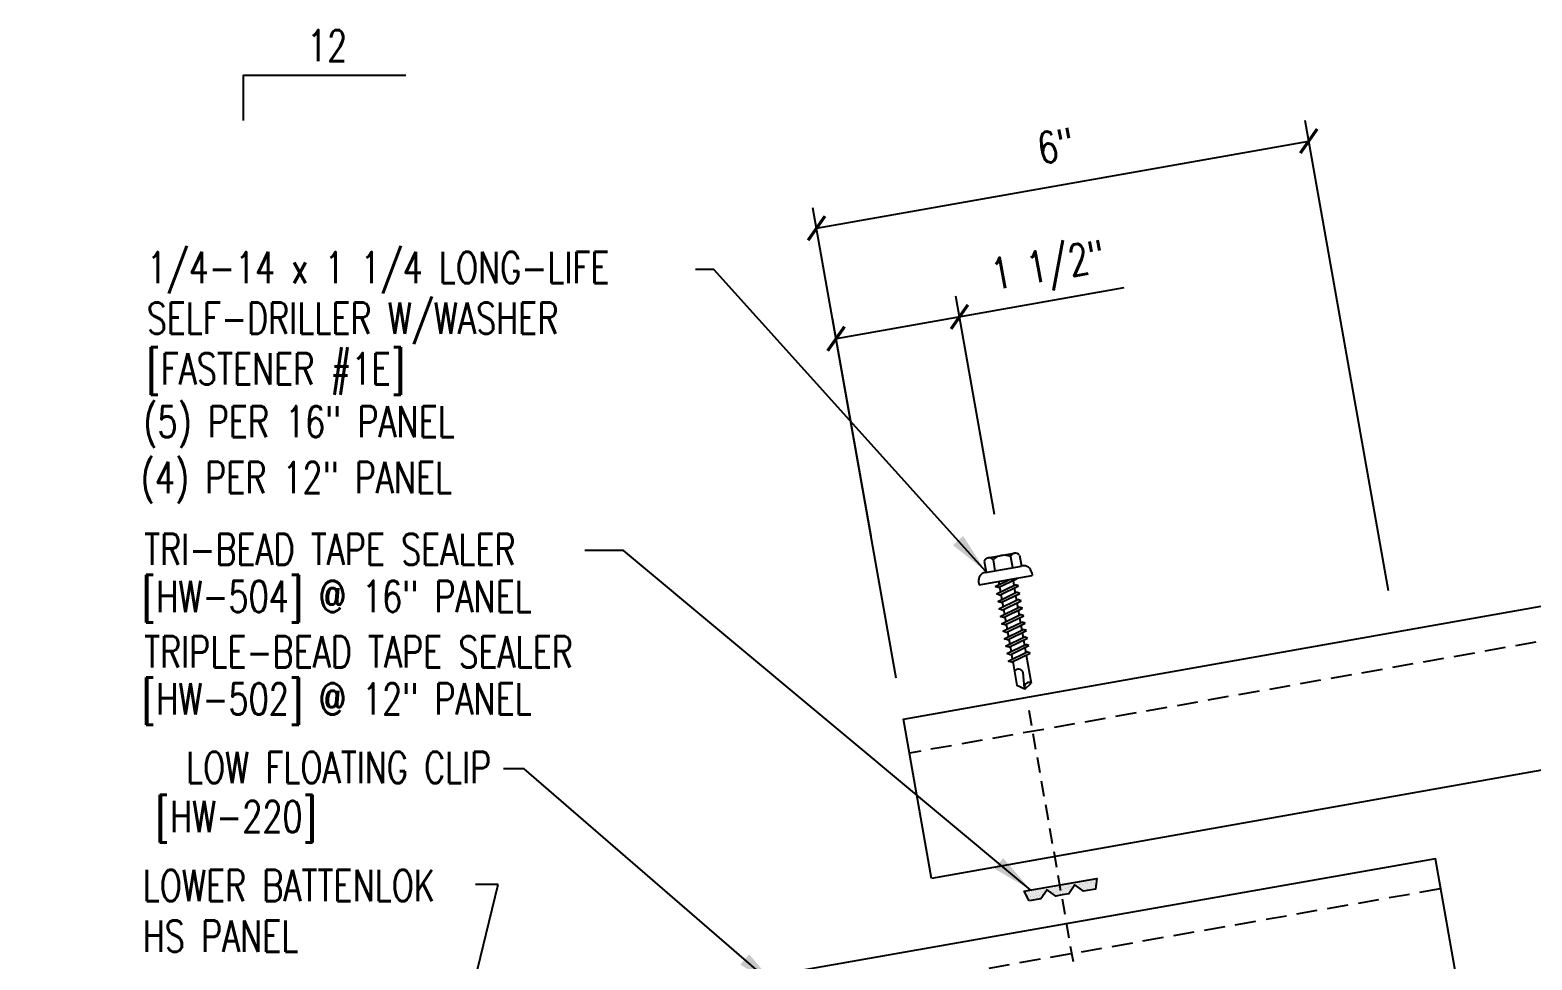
# Model space of a CAD drawing. Header units: inches. Extents: x -1 to 190, y 4 to 107.
# Drawn here: x 4.87 to 22.9, y 15.9 to 27.06 of the extents above; entities that cross this region are included whole.
import ezdxf
from ezdxf.enums import TextEntityAlignment as Align

# ---------------------------------------------------------------- set-up
doc = ezdxf.new("R2010")
doc.units = ezdxf.units.IN
doc.header["$MEASUREMENT"] = 0
doc.linetypes.add('HIDDEN', pattern=[0.375, 0.25, -0.125])
doc.linetypes.add('HIDDEN2', pattern=[0.1875, 0.125, -0.0625])
for name, color, linetype in [('FASTENER', 9, 'Continuous'), ('MARK', 1, 'Continuous'), ('PANEL', 11, 'Continuous'), ('TAPE', 8, 'Continuous'), ('TEXT', 2, 'Continuous')]:
    doc.layers.add(name, color=color, linetype=linetype)
doc.styles.add('TEXT', font='SIMPLEX', dxfattribs={"width": 0.75, "height": 6})
doc.styles.add('TEXT1', font='ROMANS.shx', dxfattribs={"width": 0.75, "height": 0.375})
doc.dimstyles.new('DETAIL', dxfattribs={"dimscale": 4, "dimtxt": 0.375, "dimasz": 0.0625, "dimexe": 0.0625, "dimexo": 0.125, "dimgap": 0.0625, "dimtad": 1, "dimdec": 4, "dimzin": 3, "dimdsep": 46, "dimlunit": 4, "dimtxsty": 'TEXT1', "dimblk": 'ARCHTICK', "dimcen": 0.0625, "dimclrd": 7, "dimclre": 7, "dimclrt": 2, "dimadec": 0, "dimazin": 0, "dimtfac": 0.59375, "dimtdec": 4, "dimtmove": 0, "dimatfit": 3, "dimfxl": 0, "dimfrac": 2, "dimtolj": 1, "dimtzin": 3, "dimarcsym": 0})
doc.dimstyles.new('DETAIL$7', dxfattribs={"dimscale": 4, "dimtxt": 6, "dimasz": 0.125, "dimexe": 0.0625, "dimexo": 0.125, "dimgap": 0.0625, "dimtad": 1, "dimdec": 5, "dimzin": 3, "dimdsep": 46, "dimlunit": 4, "dimtxsty": 'TEXT', "dimblk": 'ARCHTICK', "dimcen": 0.0625, "dimclrd": 7, "dimclre": 7, "dimclrt": 2, "dimadec": 0, "dimazin": 0, "dimtfac": 0.666667, "dimtdec": 5, "dimtmove": 0, "dimatfit": 3, "dimfxl": 0, "dimfrac": 2, "dimtolj": 1, "dimtzin": 3, "dimarcsym": 0})

# ---------------------------------------------------------------- blocks, each defined once
blk = doc.blocks.new('*X4')
at = {"color": 0}
for p, q in [((-0.434, 0.135), (-0.434, 0.135)), ((-0.434, 0.123), (-0.434, 0.123)), ((-0.422, 0.141), (-0.422, 0.141)), ((-0.422, 0.129), (-0.422, 0.129)), ((-0.422, 0.117), (-0.422, 0.117)), ((-0.422, 0.105), (-0.422, 0.105)), ((-0.422, 0.094), (-0.422, 0.094)), ((-0.422, 0.082), (-0.422, 0.082)), ((-0.41, 0.135), (-0.41, 0.135)), ((-0.41, 0.123), (-0.41, 0.123)), ((-0.41, 0.111), (-0.41, 0.111)), ((-0.41, 0.1), (-0.41, 0.1)), ((-0.41, 0.088), (-0.41, 0.088)), ((-0.41, 0.076), (-0.41, 0.076)), ((-0.41, 0.064), (-0.41, 0.064)), ((-0.41, 0.053), (-0.41, 0.053)), ((-0.41, 0.041), (-0.41, 0.041)), ((-0.398, 0.141), (-0.398, 0.141)), ((-0.398, 0.129), (-0.398, 0.129)), ((-0.398, 0.117), (-0.398, 0.117)), ((-0.398, 0.105), (-0.398, 0.105)), ((-0.398, 0.094), (-0.398, 0.094)), ((-0.398, 0.082), (-0.398, 0.082)), ((-0.398, 0.07), (-0.398, 0.07)), ((-0.398, 0.059), (-0.398, 0.059)), ((-0.398, 0.047), (-0.398, 0.047)), ((-0.398, 0.035), (-0.398, 0.035)), ((-0.398, 0.023), (-0.398, 0.023)), ((-0.387, 0.135), (-0.387, 0.135)), ((-0.387, 0.123), (-0.387, 0.123)), ((-0.387, 0.111), (-0.387, 0.111)), ((-0.387, 0.1), (-0.387, 0.1)), ((-0.387, 0.088), (-0.387, 0.088)), ((-0.387, 0.076), (-0.387, 0.076)), ((-0.387, 0.064), (-0.387, 0.064)), ((-0.387, 0.053), (-0.387, 0.053)), ((-0.387, 0.041), (-0.387, 0.041)), ((-0.387, 0.029), (-0.387, 0.029)), ((-0.375, 0.141), (-0.375, 0.141)), ((-0.375, 0.129), (-0.375, 0.129)), ((-0.375, 0.117), (-0.375, 0.117)), ((-0.375, 0.105), (-0.375, 0.105)), ((-0.375, 0.094), (-0.375, 0.094)), ((-0.375, 0.082), (-0.375, 0.082)), ((-0.375, 0.07), (-0.375, 0.07)), ((-0.375, 0.059), (-0.375, 0.059)), ((-0.375, 0.047), (-0.375, 0.047)), ((-0.375, 0.035), (-0.375, 0.035)), ((-0.375, 0.023), (-0.375, 0.023)), ((-0.363, 0.135), (-0.363, 0.135)), ((-0.363, 0.123), (-0.363, 0.123)), ((-0.363, 0.111), (-0.363, 0.111)), ((-0.363, 0.1), (-0.363, 0.1)), ((-0.363, 0.088), (-0.363, 0.088)), ((-0.363, 0.076), (-0.363, 0.076)), ((-0.363, 0.064), (-0.363, 0.064)), ((-0.363, 0.053), (-0.363, 0.053)), ((-0.363, 0.041), (-0.363, 0.041)), ((-0.363, 0.029), (-0.363, 0.029)), ((-0.352, 0.141), (-0.352, 0.141)), ((-0.352, 0.129), (-0.352, 0.129)), ((-0.352, 0.117), (-0.352, 0.117)), ((-0.352, 0.105), (-0.352, 0.105)), ((-0.352, 0.094), (-0.352, 0.094)), ((-0.352, 0.082), (-0.352, 0.082)), ((-0.352, 0.07), (-0.352, 0.07)), ((-0.352, 0.059), (-0.352, 0.059)), ((-0.352, 0.047), (-0.352, 0.047)), ((-0.352, 0.035), (-0.352, 0.035)), ((-0.352, 0.023), (-0.352, 0.023)), ((-0.34, 0.135), (-0.34, 0.135)), ((-0.34, 0.123), (-0.34, 0.123)), ((-0.34, 0.111), (-0.34, 0.111)), ((-0.34, 0.1), (-0.34, 0.1)), ((-0.34, 0.088), (-0.34, 0.088)), ((-0.34, 0.076), (-0.34, 0.076)), ((-0.34, 0.064), (-0.34, 0.064)), ((-0.34, 0.053), (-0.34, 0.053)), ((-0.34, 0.041), (-0.34, 0.041)), ((-0.34, 0.029), (-0.34, 0.029)), ((-0.328, 0.141), (-0.328, 0.141)), ((-0.328, 0.129), (-0.328, 0.129)), ((-0.328, 0.117), (-0.328, 0.117)), ((-0.328, 0.105), (-0.328, 0.105)), ((-0.328, 0.094), (-0.328, 0.094)), ((-0.328, 0.082), (-0.328, 0.082)), ((-0.328, 0.07), (-0.328, 0.07)), ((-0.328, 0.059), (-0.328, 0.059)), ((-0.328, 0.047), (-0.328, 0.047)), ((-0.328, 0.035), (-0.328, 0.035)), ((-0.328, 0.023), (-0.328, 0.023)), ((-0.316, 0.135), (-0.316, 0.135)), ((-0.316, 0.123), (-0.316, 0.123)), ((-0.316, 0.111), (-0.316, 0.111)), ((-0.316, 0.1), (-0.316, 0.1)), ((-0.316, 0.088), (-0.316, 0.088)), ((-0.316, 0.076), (-0.316, 0.076)), ((-0.316, 0.064), (-0.316, 0.064)), ((-0.316, 0.053), (-0.316, 0.053)), ((-0.316, 0.041), (-0.316, 0.041)), ((-0.316, 0.029), (-0.316, 0.029)), ((-0.305, 0.141), (-0.305, 0.141)), ((-0.305, 0.129), (-0.305, 0.129)), ((-0.305, 0.117), (-0.305, 0.117)), ((-0.305, 0.105), (-0.305, 0.105)), ((-0.305, 0.094), (-0.305, 0.094)), ((-0.305, 0.082), (-0.305, 0.082)), ((-0.305, 0.07), (-0.305, 0.07)), ((-0.305, 0.059), (-0.305, 0.059)), ((-0.305, 0.047), (-0.305, 0.047)), ((-0.305, 0.035), (-0.305, 0.035)), ((-0.305, 0.023), (-0.305, 0.023)), ((-0.293, 0.135), (-0.293, 0.135)), ((-0.293, 0.123), (-0.293, 0.123)), ((-0.293, 0.111), (-0.293, 0.111)), ((-0.293, 0.1), (-0.293, 0.1)), ((-0.293, 0.088), (-0.293, 0.088)), ((-0.293, 0.076), (-0.293, 0.076)), ((-0.293, 0.064), (-0.293, 0.064)), ((-0.293, 0.053), (-0.293, 0.053)), ((-0.293, 0.041), (-0.293, 0.041)), ((-0.293, 0.029), (-0.293, 0.029)), ((-0.281, 0.141), (-0.281, 0.141)), ((-0.281, 0.129), (-0.281, 0.129)), ((-0.281, 0.117), (-0.281, 0.117)), ((-0.281, 0.105), (-0.281, 0.105)), ((-0.281, 0.094), (-0.281, 0.094)), ((-0.281, 0.082), (-0.281, 0.082)), ((-0.281, 0.07), (-0.281, 0.07)), ((-0.281, 0.059), (-0.281, 0.059)), ((-0.281, 0.047), (-0.281, 0.047)), ((-0.281, 0.035), (-0.281, 0.035)), ((-0.281, 0.023), (-0.281, 0.023)), ((-0.27, 0.135), (-0.27, 0.135)), ((-0.27, 0.123), (-0.27, 0.123)), ((-0.27, 0.111), (-0.27, 0.111)), ((-0.27, 0.1), (-0.27, 0.1)), ((-0.27, 0.088), (-0.27, 0.088)), ((-0.27, 0.076), (-0.27, 0.076)), ((-0.27, 0.064), (-0.27, 0.064)), ((-0.27, 0.053), (-0.27, 0.053)), ((-0.27, 0.041), (-0.27, 0.041)), ((-0.27, 0.029), (-0.27, 0.029)), ((-0.258, 0.141), (-0.258, 0.141)), ((-0.258, 0.129), (-0.258, 0.129)), ((-0.258, 0.117), (-0.258, 0.117)), ((-0.258, 0.105), (-0.258, 0.105)), ((-0.258, 0.094), (-0.258, 0.094)), ((-0.258, 0.082), (-0.258, 0.082)), ((-0.258, 0.07), (-0.258, 0.07)), ((-0.258, 0.059), (-0.258, 0.059)), ((-0.258, 0.047), (-0.258, 0.047)), ((-0.258, 0.035), (-0.258, 0.035)), ((-0.258, 0.023), (-0.258, 0.023)), ((-0.246, 0.135), (-0.246, 0.135)), ((-0.246, 0.123), (-0.246, 0.123)), ((-0.246, 0.111), (-0.246, 0.111)), ((-0.246, 0.1), (-0.246, 0.1)), ((-0.246, 0.088), (-0.246, 0.088)), ((-0.246, 0.076), (-0.246, 0.076)), ((-0.246, 0.064), (-0.246, 0.064)), ((-0.246, 0.053), (-0.246, 0.053)), ((-0.246, 0.041), (-0.246, 0.041)), ((-0.234, 0.141), (-0.234, 0.141)), ((-0.234, 0.129), (-0.234, 0.129)), ((-0.234, 0.117), (-0.234, 0.117)), ((-0.234, 0.105), (-0.234, 0.105)), ((-0.234, 0.094), (-0.234, 0.094)), ((-0.234, 0.082), (-0.234, 0.082)), ((-0.234, 0.07), (-0.234, 0.07)), ((-0.234, 0.059), (-0.234, 0.059)), ((-0.234, 0.047), (-0.234, 0.047)), ((-0.223, 0.135), (-0.223, 0.135)), ((-0.223, 0.123), (-0.223, 0.123)), ((-0.223, 0.111), (-0.223, 0.111)), ((-0.223, 0.1), (-0.223, 0.1)), ((-0.223, 0.088), (-0.223, 0.088)), ((-0.223, 0.076), (-0.223, 0.076)), ((-0.223, 0.064), (-0.223, 0.064)), ((-0.211, 0.141), (-0.211, 0.141)), ((-0.211, 0.129), (-0.211, 0.129)), ((-0.211, 0.117), (-0.211, 0.117)), ((-0.211, 0.105), (-0.211, 0.105)), ((-0.211, 0.094), (-0.211, 0.094)), ((-0.211, 0.082), (-0.211, 0.082)), ((-0.211, 0.07), (-0.211, 0.07)), ((-0.199, 0.135), (-0.199, 0.135)), ((-0.199, 0.123), (-0.199, 0.123)), ((-0.199, 0.111), (-0.199, 0.111)), ((-0.199, 0.1), (-0.199, 0.1)), ((-0.199, 0.088), (-0.199, 0.088)), ((-0.188, 0.141), (-0.188, 0.141)), ((-0.188, 0.129), (-0.188, 0.129)), ((-0.188, 0.117), (-0.188, 0.117)), ((-0.188, 0.105), (-0.188, 0.105)), ((-0.188, 0.094), (-0.188, 0.094)), ((-0.176, 0.135), (-0.176, 0.135)), ((-0.176, 0.123), (-0.176, 0.123)), ((-0.176, 0.111), (-0.176, 0.111)), ((-0.164, 0.141), (-0.164, 0.141)), ((-0.164, 0.129), (-0.164, 0.129)), ((-0.164, 0.117), (-0.164, 0.117)), ((-0.164, 0.105), (-0.164, 0.105)), ((-0.152, 0.135), (-0.152, 0.135)), ((-0.152, 0.123), (-0.152, 0.123)), ((-0.152, 0.111), (-0.152, 0.111)), ((-0.152, 0.1), (-0.152, 0.1)), ((-0.141, 0.141), (-0.141, 0.141)), ((-0.141, 0.129), (-0.141, 0.129)), ((-0.141, 0.117), (-0.141, 0.117)), ((-0.141, 0.105), (-0.141, 0.105)), ((-0.141, 0.094), (-0.141, 0.094)), ((-0.141, 0.082), (-0.141, 0.082)), ((-0.129, 0.135), (-0.129, 0.135)), ((-0.129, 0.123), (-0.129, 0.123)), ((-0.129, 0.111), (-0.129, 0.111)), ((-0.129, 0.1), (-0.129, 0.1)), ((-0.129, 0.088), (-0.129, 0.088)), ((-0.129, 0.076), (-0.129, 0.076)), ((-0.117, 0.141), (-0.117, 0.141)), ((-0.117, 0.129), (-0.117, 0.129)), ((-0.117, 0.117), (-0.117, 0.117)), ((-0.117, 0.105), (-0.117, 0.105)), ((-0.117, 0.094), (-0.117, 0.094)), ((-0.117, 0.082), (-0.117, 0.082)), ((-0.117, 0.07), (-0.117, 0.07)), ((-0.117, 0.059), (-0.117, 0.059)), ((-0.105, 0.135), (-0.105, 0.135)), ((-0.105, 0.123), (-0.105, 0.123)), ((-0.105, 0.111), (-0.105, 0.111)), ((-0.105, 0.1), (-0.105, 0.1)), ((-0.105, 0.088), (-0.105, 0.088)), ((-0.105, 0.076), (-0.105, 0.076)), ((-0.105, 0.064), (-0.105, 0.064)), ((-0.105, 0.053), (-0.105, 0.053)), ((-0.094, 0.141), (-0.094, 0.141)), ((-0.094, 0.129), (-0.094, 0.129)), ((-0.094, 0.117), (-0.094, 0.117)), ((-0.094, 0.105), (-0.094, 0.105)), ((-0.094, 0.094), (-0.094, 0.094)), ((-0.094, 0.082), (-0.094, 0.082)), ((-0.094, 0.07), (-0.094, 0.07)), ((-0.094, 0.059), (-0.094, 0.059)), ((-0.094, 0.047), (-0.094, 0.047)), ((-0.094, 0.035), (-0.094, 0.035)), ((-0.082, 0.135), (-0.082, 0.135)), ((-0.082, 0.123), (-0.082, 0.123)), ((-0.082, 0.111), (-0.082, 0.111)), ((-0.082, 0.1), (-0.082, 0.1)), ((-0.082, 0.088), (-0.082, 0.088)), ((-0.082, 0.076), (-0.082, 0.076)), ((-0.082, 0.064), (-0.082, 0.064)), ((-0.082, 0.053), (-0.082, 0.053)), ((-0.082, 0.041), (-0.082, 0.041)), ((-0.082, 0.029), (-0.082, 0.029)), ((-0.07, 0.141), (-0.07, 0.141)), ((-0.07, 0.129), (-0.07, 0.129)), ((-0.07, 0.117), (-0.07, 0.117)), ((-0.07, 0.105), (-0.07, 0.105)), ((-0.07, 0.094), (-0.07, 0.094)), ((-0.07, 0.082), (-0.07, 0.082)), ((-0.07, 0.07), (-0.07, 0.07)), ((-0.07, 0.059), (-0.07, 0.059)), ((-0.07, 0.047), (-0.07, 0.047)), ((-0.07, 0.035), (-0.07, 0.035)), ((-0.07, 0.023), (-0.07, 0.023)), ((-0.059, 0.135), (-0.059, 0.135)), ((-0.059, 0.123), (-0.059, 0.123)), ((-0.059, 0.111), (-0.059, 0.111)), ((-0.059, 0.1), (-0.059, 0.1)), ((-0.059, 0.088), (-0.059, 0.088)), ((-0.059, 0.076), (-0.059, 0.076)), ((-0.059, 0.064), (-0.059, 0.064)), ((-0.059, 0.053), (-0.059, 0.053)), ((-0.059, 0.041), (-0.059, 0.041)), ((-0.059, 0.029), (-0.059, 0.029)), ((-0.047, 0.141), (-0.047, 0.141)), ((-0.047, 0.129), (-0.047, 0.129)), ((-0.047, 0.117), (-0.047, 0.117)), ((-0.047, 0.105), (-0.047, 0.105)), ((-0.047, 0.094), (-0.047, 0.094)), ((-0.047, 0.082), (-0.047, 0.082)), ((-0.047, 0.07), (-0.047, 0.07)), ((-0.047, 0.059), (-0.047, 0.059)), ((-0.047, 0.047), (-0.047, 0.047)), ((-0.047, 0.035), (-0.047, 0.035)), ((-0.047, 0.023), (-0.047, 0.023)), ((-0.035, 0.135), (-0.035, 0.135)), ((-0.035, 0.123), (-0.035, 0.123)), ((-0.035, 0.111), (-0.035, 0.111)), ((-0.035, 0.1), (-0.035, 0.1)), ((-0.035, 0.088), (-0.035, 0.088)), ((-0.035, 0.076), (-0.035, 0.076)), ((-0.035, 0.064), (-0.035, 0.064)), ((-0.035, 0.053), (-0.035, 0.053)), ((-0.035, 0.041), (-0.035, 0.041)), ((-0.035, 0.029), (-0.035, 0.029)), ((-0.023, 0.141), (-0.023, 0.141)), ((-0.023, 0.129), (-0.023, 0.129)), ((-0.023, 0.117), (-0.023, 0.117)), ((-0.023, 0.105), (-0.023, 0.105)), ((-0.023, 0.094), (-0.023, 0.094)), ((-0.023, 0.082), (-0.023, 0.082)), ((-0.023, 0.07), (-0.023, 0.07)), ((-0.023, 0.059), (-0.023, 0.059)), ((-0.023, 0.047), (-0.023, 0.047)), ((-0.023, 0.035), (-0.023, 0.035)), ((-0.023, 0.023), (-0.023, 0.023)), ((-0.012, 0.135), (-0.012, 0.135)), ((-0.012, 0.123), (-0.012, 0.123)), ((-0.012, 0.111), (-0.012, 0.111)), ((-0.012, 0.1), (-0.012, 0.1)), ((-0.012, 0.088), (-0.012, 0.088)), ((-0.012, 0.076), (-0.012, 0.076)), ((-0.012, 0.064), (-0.012, 0.064)), ((-0.012, 0.053), (-0.012, 0.053)), ((-0.012, 0.041), (-0.012, 0.041)), ((-0.012, 0.029), (-0.012, 0.029)), ((0, 0.141), (0, 0.141)), ((0, 0.129), (0, 0.129)), ((0, 0.117), (0, 0.117)), ((0, 0.105), (0, 0.105)), ((0, 0.094), (0, 0.094)), ((0, 0.082), (0, 0.082)), ((0, 0.07), (0, 0.07)), ((0, 0.059), (0, 0.059)), ((0, 0.047), (0, 0.047)), ((0, 0.035), (0, 0.035)), ((0, 0.023), (0, 0.023)), ((0.012, 0.135), (0.012, 0.135)), ((0.012, 0.123), (0.012, 0.123)), ((0.012, 0.111), (0.012, 0.111)), ((0.012, 0.1), (0.012, 0.1)), ((0.012, 0.088), (0.012, 0.088)), ((0.012, 0.076), (0.012, 0.076)), ((0.012, 0.064), (0.012, 0.064)), ((0.012, 0.053), (0.012, 0.053)), ((0.012, 0.041), (0.012, 0.041)), ((0.012, 0.029), (0.012, 0.029)), ((0.023, 0.141), (0.023, 0.141)), ((0.023, 0.129), (0.023, 0.129)), ((0.023, 0.117), (0.023, 0.117)), ((0.023, 0.105), (0.023, 0.105)), ((0.023, 0.094), (0.023, 0.094)), ((0.023, 0.082), (0.023, 0.082)), ((0.023, 0.07), (0.023, 0.07)), ((0.023, 0.059), (0.023, 0.059)), ((0.023, 0.047), (0.023, 0.047)), ((0.023, 0.035), (0.023, 0.035)), ((0.023, 0.023), (0.023, 0.023)), ((0.035, 0.135), (0.035, 0.135)), ((0.035, 0.123), (0.035, 0.123)), ((0.035, 0.111), (0.035, 0.111)), ((0.035, 0.1), (0.035, 0.1)), ((0.035, 0.088), (0.035, 0.088)), ((0.035, 0.076), (0.035, 0.076)), ((0.035, 0.064), (0.035, 0.064)), ((0.035, 0.053), (0.035, 0.053)), ((0.035, 0.041), (0.035, 0.041)), ((0.035, 0.029), (0.035, 0.029)), ((0.047, 0.141), (0.047, 0.141)), ((0.047, 0.129), (0.047, 0.129)), ((0.047, 0.117), (0.047, 0.117)), ((0.047, 0.105), (0.047, 0.105)), ((0.047, 0.094), (0.047, 0.094)), ((0.047, 0.082), (0.047, 0.082)), ((0.047, 0.07), (0.047, 0.07)), ((0.047, 0.059), (0.047, 0.059)), ((0.047, 0.047), (0.047, 0.047)), ((0.047, 0.035), (0.047, 0.035)), ((0.047, 0.023), (0.047, 0.023)), ((0.059, 0.135), (0.059, 0.135)), ((0.059, 0.123), (0.059, 0.123)), ((0.059, 0.111), (0.059, 0.111)), ((0.059, 0.1), (0.059, 0.1)), ((0.059, 0.088), (0.059, 0.088)), ((0.059, 0.076), (0.059, 0.076)), ((0.059, 0.064), (0.059, 0.064)), ((0.059, 0.053), (0.059, 0.053)), ((0.059, 0.041), (0.059, 0.041)), ((0.059, 0.029), (0.059, 0.029)), ((0.07, 0.141), (0.07, 0.141)), ((0.07, 0.129), (0.07, 0.129)), ((0.07, 0.117), (0.07, 0.117)), ((0.07, 0.105), (0.07, 0.105)), ((0.07, 0.094), (0.07, 0.094)), ((0.07, 0.082), (0.07, 0.082)), ((0.07, 0.07), (0.07, 0.07)), ((0.07, 0.059), (0.07, 0.059)), ((0.07, 0.047), (0.07, 0.047)), ((0.07, 0.035), (0.07, 0.035)), ((0.07, 0.023), (0.07, 0.023)), ((0.082, 0.135), (0.082, 0.135)), ((0.082, 0.123), (0.082, 0.123)), ((0.082, 0.111), (0.082, 0.111)), ((0.082, 0.1), (0.082, 0.1)), ((0.082, 0.088), (0.082, 0.088)), ((0.082, 0.076), (0.082, 0.076)), ((0.082, 0.064), (0.082, 0.064)), ((0.082, 0.053), (0.082, 0.053)), ((0.082, 0.041), (0.082, 0.041)), ((0.082, 0.029), (0.082, 0.029)), ((0.094, 0.141), (0.094, 0.141)), ((0.094, 0.129), (0.094, 0.129)), ((0.094, 0.117), (0.094, 0.117)), ((0.094, 0.105), (0.094, 0.105)), ((0.094, 0.094), (0.094, 0.094)), ((0.094, 0.082), (0.094, 0.082)), ((0.094, 0.07), (0.094, 0.07)), ((0.094, 0.059), (0.094, 0.059)), ((0.094, 0.047), (0.094, 0.047)), ((0.094, 0.035), (0.094, 0.035)), ((0.105, 0.135), (0.105, 0.135)), ((0.105, 0.123), (0.105, 0.123)), ((0.105, 0.111), (0.105, 0.111)), ((0.105, 0.1), (0.105, 0.1)), ((0.105, 0.088), (0.105, 0.088)), ((0.105, 0.076), (0.105, 0.076)), ((0.105, 0.064), (0.105, 0.064)), ((0.105, 0.053), (0.105, 0.053)), ((0.117, 0.141), (0.117, 0.141)), ((0.117, 0.129), (0.117, 0.129)), ((0.117, 0.117), (0.117, 0.117)), ((0.117, 0.105), (0.117, 0.105)), ((0.117, 0.094), (0.117, 0.094)), ((0.117, 0.082), (0.117, 0.082)), ((0.117, 0.07), (0.117, 0.07)), ((0.117, 0.059), (0.117, 0.059)), ((0.129, 0.135), (0.129, 0.135)), ((0.129, 0.123), (0.129, 0.123)), ((0.129, 0.111), (0.129, 0.111)), ((0.129, 0.1), (0.129, 0.1)), ((0.129, 0.088), (0.129, 0.088)), ((0.129, 0.076), (0.129, 0.076)), ((0.141, 0.141), (0.141, 0.141)), ((0.141, 0.129), (0.141, 0.129)), ((0.141, 0.117), (0.141, 0.117)), ((0.141, 0.105), (0.141, 0.105)), ((0.141, 0.094), (0.141, 0.094)), ((0.141, 0.082), (0.141, 0.082)), ((0.152, 0.135), (0.152, 0.135)), ((0.152, 0.123), (0.152, 0.123)), ((0.152, 0.111), (0.152, 0.111)), ((0.152, 0.1), (0.152, 0.1)), ((0.164, 0.141), (0.164, 0.141)), ((0.164, 0.129), (0.164, 0.129)), ((0.164, 0.117), (0.164, 0.117)), ((0.164, 0.105), (0.164, 0.105)), ((0.176, 0.135), (0.176, 0.135)), ((0.176, 0.123), (0.176, 0.123)), ((0.176, 0.111), (0.176, 0.111)), ((0.188, 0.141), (0.188, 0.141)), ((0.188, 0.129), (0.188, 0.129)), ((0.188, 0.117), (0.188, 0.117)), ((0.188, 0.105), (0.188, 0.105)), ((0.188, 0.094), (0.188, 0.094)), ((0.199, 0.135), (0.199, 0.135)), ((0.199, 0.123), (0.199, 0.123)), ((0.199, 0.111), (0.199, 0.111)), ((0.199, 0.1), (0.199, 0.1)), ((0.199, 0.088), (0.199, 0.088)), ((0.211, 0.141), (0.211, 0.141)), ((0.211, 0.129), (0.211, 0.129)), ((0.211, 0.117), (0.211, 0.117)), ((0.211, 0.105), (0.211, 0.105)), ((0.211, 0.094), (0.211, 0.094)), ((0.211, 0.082), (0.211, 0.082)), ((0.211, 0.07), (0.211, 0.07)), ((0.223, 0.135), (0.223, 0.135)), ((0.223, 0.123), (0.223, 0.123)), ((0.223, 0.111), (0.223, 0.111)), ((0.223, 0.1), (0.223, 0.1)), ((0.223, 0.088), (0.223, 0.088)), ((0.223, 0.076), (0.223, 0.076)), ((0.223, 0.064), (0.223, 0.064)), ((0.234, 0.141), (0.234, 0.141)), ((0.234, 0.129), (0.234, 0.129)), ((0.234, 0.117), (0.234, 0.117)), ((0.234, 0.105), (0.234, 0.105)), ((0.234, 0.094), (0.234, 0.094)), ((0.234, 0.082), (0.234, 0.082)), ((0.234, 0.07), (0.234, 0.07)), ((0.234, 0.059), (0.234, 0.059)), ((0.234, 0.047), (0.234, 0.047)), ((0.246, 0.135), (0.246, 0.135)), ((0.246, 0.123), (0.246, 0.123)), ((0.246, 0.111), (0.246, 0.111)), ((0.246, 0.1), (0.246, 0.1)), ((0.246, 0.088), (0.246, 0.088)), ((0.246, 0.076), (0.246, 0.076)), ((0.246, 0.064), (0.246, 0.064)), ((0.246, 0.053), (0.246, 0.053)), ((0.246, 0.041), (0.246, 0.041)), ((0.258, 0.141), (0.258, 0.141)), ((0.258, 0.129), (0.258, 0.129)), ((0.258, 0.117), (0.258, 0.117)), ((0.258, 0.105), (0.258, 0.105)), ((0.258, 0.094), (0.258, 0.094)), ((0.258, 0.082), (0.258, 0.082)), ((0.258, 0.07), (0.258, 0.07)), ((0.258, 0.059), (0.258, 0.059)), ((0.258, 0.047), (0.258, 0.047)), ((0.258, 0.035), (0.258, 0.035)), ((0.258, 0.023), (0.258, 0.023)), ((0.27, 0.135), (0.27, 0.135)), ((0.27, 0.123), (0.27, 0.123)), ((0.27, 0.111), (0.27, 0.111)), ((0.27, 0.1), (0.27, 0.1)), ((0.27, 0.088), (0.27, 0.088)), ((0.27, 0.076), (0.27, 0.076)), ((0.27, 0.064), (0.27, 0.064)), ((0.27, 0.053), (0.27, 0.053)), ((0.27, 0.041), (0.27, 0.041)), ((0.27, 0.029), (0.27, 0.029)), ((0.281, 0.141), (0.281, 0.141)), ((0.281, 0.129), (0.281, 0.129)), ((0.281, 0.117), (0.281, 0.117)), ((0.281, 0.105), (0.281, 0.105)), ((0.281, 0.094), (0.281, 0.094)), ((0.281, 0.082), (0.281, 0.082)), ((0.281, 0.07), (0.281, 0.07)), ((0.281, 0.059), (0.281, 0.059)), ((0.281, 0.047), (0.281, 0.047)), ((0.281, 0.035), (0.281, 0.035)), ((0.281, 0.023), (0.281, 0.023)), ((0.293, 0.135), (0.293, 0.135)), ((0.293, 0.123), (0.293, 0.123)), ((0.293, 0.111), (0.293, 0.111)), ((0.293, 0.1), (0.293, 0.1)), ((0.293, 0.088), (0.293, 0.088)), ((0.293, 0.076), (0.293, 0.076)), ((0.293, 0.064), (0.293, 0.064)), ((0.293, 0.053), (0.293, 0.053)), ((0.293, 0.041), (0.293, 0.041)), ((0.293, 0.029), (0.293, 0.029)), ((0.305, 0.141), (0.305, 0.141)), ((0.305, 0.129), (0.305, 0.129)), ((0.305, 0.117), (0.305, 0.117)), ((0.305, 0.105), (0.305, 0.105)), ((0.305, 0.094), (0.305, 0.094)), ((0.305, 0.082), (0.305, 0.082)), ((0.305, 0.07), (0.305, 0.07)), ((0.305, 0.059), (0.305, 0.059)), ((0.305, 0.047), (0.305, 0.047)), ((0.305, 0.035), (0.305, 0.035)), ((0.305, 0.023), (0.305, 0.023)), ((0.316, 0.135), (0.316, 0.135)), ((0.316, 0.123), (0.316, 0.123)), ((0.316, 0.111), (0.316, 0.111)), ((0.316, 0.1), (0.316, 0.1)), ((0.316, 0.088), (0.316, 0.088)), ((0.316, 0.076), (0.316, 0.076)), ((0.316, 0.064), (0.316, 0.064)), ((0.316, 0.053), (0.316, 0.053)), ((0.316, 0.041), (0.316, 0.041)), ((0.316, 0.029), (0.316, 0.029)), ((0.328, 0.141), (0.328, 0.141)), ((0.328, 0.129), (0.328, 0.129)), ((0.328, 0.117), (0.328, 0.117)), ((0.328, 0.105), (0.328, 0.105)), ((0.328, 0.094), (0.328, 0.094)), ((0.328, 0.082), (0.328, 0.082)), ((0.328, 0.07), (0.328, 0.07)), ((0.328, 0.059), (0.328, 0.059)), ((0.328, 0.047), (0.328, 0.047)), ((0.328, 0.035), (0.328, 0.035)), ((0.328, 0.023), (0.328, 0.023)), ((0.34, 0.135), (0.34, 0.135)), ((0.34, 0.123), (0.34, 0.123)), ((0.34, 0.111), (0.34, 0.111)), ((0.34, 0.1), (0.34, 0.1)), ((0.34, 0.088), (0.34, 0.088)), ((0.34, 0.076), (0.34, 0.076)), ((0.34, 0.064), (0.34, 0.064)), ((0.34, 0.053), (0.34, 0.053)), ((0.34, 0.041), (0.34, 0.041)), ((0.34, 0.029), (0.34, 0.029)), ((0.352, 0.141), (0.352, 0.141)), ((0.352, 0.129), (0.352, 0.129)), ((0.352, 0.117), (0.352, 0.117)), ((0.352, 0.105), (0.352, 0.105)), ((0.352, 0.094), (0.352, 0.094)), ((0.352, 0.082), (0.352, 0.082)), ((0.352, 0.07), (0.352, 0.07)), ((0.352, 0.059), (0.352, 0.059)), ((0.352, 0.047), (0.352, 0.047)), ((0.352, 0.035), (0.352, 0.035)), ((0.352, 0.023), (0.352, 0.023)), ((0.363, 0.135), (0.363, 0.135)), ((0.363, 0.123), (0.363, 0.123)), ((0.363, 0.111), (0.363, 0.111)), ((0.363, 0.1), (0.363, 0.1)), ((0.363, 0.088), (0.363, 0.088)), ((0.363, 0.076), (0.363, 0.076)), ((0.363, 0.064), (0.363, 0.064)), ((0.363, 0.053), (0.363, 0.053)), ((0.363, 0.041), (0.363, 0.041)), ((0.363, 0.029), (0.363, 0.029)), ((0.375, 0.141), (0.375, 0.141)), ((0.375, 0.129), (0.375, 0.129)), ((0.375, 0.117), (0.375, 0.117)), ((0.375, 0.105), (0.375, 0.105)), ((0.375, 0.094), (0.375, 0.094)), ((0.375, 0.082), (0.375, 0.082)), ((0.375, 0.07), (0.375, 0.07)), ((0.375, 0.059), (0.375, 0.059)), ((0.375, 0.047), (0.375, 0.047)), ((0.375, 0.035), (0.375, 0.035)), ((0.375, 0.023), (0.375, 0.023)), ((0.387, 0.135), (0.387, 0.135)), ((0.387, 0.123), (0.387, 0.123)), ((0.387, 0.111), (0.387, 0.111)), ((0.387, 0.1), (0.387, 0.1)), ((0.387, 0.088), (0.387, 0.088)), ((0.387, 0.076), (0.387, 0.076)), ((0.387, 0.064), (0.387, 0.064)), ((0.387, 0.053), (0.387, 0.053)), ((0.387, 0.041), (0.387, 0.041)), ((0.387, 0.029), (0.387, 0.029)), ((0.398, 0.141), (0.398, 0.141)), ((0.398, 0.129), (0.398, 0.129)), ((0.398, 0.117), (0.398, 0.117)), ((0.398, 0.105), (0.398, 0.105)), ((0.398, 0.094), (0.398, 0.094)), ((0.398, 0.082), (0.398, 0.082)), ((0.398, 0.07), (0.398, 0.07)), ((0.398, 0.059), (0.398, 0.059)), ((0.398, 0.047), (0.398, 0.047)), ((0.398, 0.035), (0.398, 0.035)), ((0.398, 0.023), (0.398, 0.023)), ((0.41, 0.135), (0.41, 0.135)), ((0.41, 0.123), (0.41, 0.123)), ((0.41, 0.111), (0.41, 0.111)), ((0.41, 0.1), (0.41, 0.1)), ((0.41, 0.088), (0.41, 0.088)), ((0.41, 0.076), (0.41, 0.076)), ((0.41, 0.064), (0.41, 0.064)), ((0.41, 0.053), (0.41, 0.053)), ((0.41, 0.041), (0.41, 0.041)), ((0.422, 0.141), (0.422, 0.141)), ((0.422, 0.129), (0.422, 0.129)), ((0.422, 0.117), (0.422, 0.117)), ((0.422, 0.105), (0.422, 0.105)), ((0.422, 0.094), (0.422, 0.094)), ((0.422, 0.082), (0.422, 0.082)), ((0.434, 0.135), (0.434, 0.135)), ((0.434, 0.123), (0.434, 0.123))]:
    blk.add_line(p, q, dxfattribs=at)
blk = doc.blocks.new('TRIBEAD')
at = {"layer": 'TAPE', "color": 9}
blk.add_lwpolyline([(-0.403, 0.018), (-0.442, 0.141), (0.442, 0.141), (0.403, 0.018), (0.26, 0.018), (0.17, 0.109), (0.079, 0.018), (0, 0.018), (-0.079, 0.018), (-0.17, 0.109), (-0.26, 0.018)], close=True, dxfattribs=at)
at = {"layer": 'TAPE', "color": 251}
blk.add_blockref('*X4', (0, 0), dxfattribs=at)
blk = doc.blocks.new('FZ7')
at = {"layer": 'FASTENER'}
for p, q in [((-0.215, 0.305), (-0.215, 0.171)), ((-0.161, 0.337), (0.161, 0.337)), ((-0.107, 0.305), (-0.107, 0.171)), ((0.107, 0.305), (0.107, 0.171)), ((0.215, 0.305), (0.215, 0.171)), ((-0.324, 0.071), (-0.324, 0.037)), ((-0.324, 0.037), (0.324, 0.037)), ((-0.224, 0.171), (0.215, 0.171)), ((-0.139, -0.016), (0.046, 0.037)), ((-0.104, -0.036), (0.139, 0.033)), ((-0.086, 0.037), (-0.086, -0.001)), ((-0.086, 0.037), (0.086, 0.037)), ((0.086, 0.037), (0.133, 0.037)), ((0.086, 0.018), (0.086, -0.042)), ((0.139, 0.033), (0.133, 0.037)), ((0.324, 0.071), (0.324, 0.037)), ((-0.104, -0.036), (-0.139, -0.016)), ((-0.139, -0.107), (0.104, -0.038)), ((-0.104, -0.127), (-0.139, -0.107)), ((-0.139, -0.198), (0.104, -0.128)), ((-0.104, -0.127), (0.139, -0.058)), ((-0.104, -0.218), (0.139, -0.149)), ((-0.086, -0.031), (-0.086, -0.092)), ((-0.086, -0.122), (-0.086, -0.183)), ((0.086, -0.073), (0.086, -0.133)), ((0.086, -0.164), (0.086, -0.224)), ((0.139, -0.058), (0.104, -0.038)), ((0.139, -0.149), (0.104, -0.128)), ((-0.104, -0.218), (-0.139, -0.198)), ((-0.139, -0.289), (0.104, -0.219)), ((-0.104, -0.309), (-0.139, -0.289)), ((-0.139, -0.38), (0.104, -0.31)), ((-0.104, -0.309), (0.139, -0.239)), ((-0.104, -0.4), (0.139, -0.33)), ((-0.086, -0.213), (-0.086, -0.274)), ((-0.086, -0.304), (-0.086, -0.364)), ((0.086, -0.255), (0.086, -0.315)), ((0.086, -0.345), (0.086, -0.406)), ((0.139, -0.239), (0.104, -0.219)), ((0.139, -0.33), (0.104, -0.31)), ((-0.104, -0.4), (-0.139, -0.38)), ((-0.139, -0.47), (0.104, -0.401)), ((-0.104, -0.491), (-0.139, -0.47)), ((-0.139, -0.561), (0.104, -0.492)), ((-0.104, -0.491), (0.139, -0.421)), ((-0.104, -0.581), (0.139, -0.512)), ((-0.086, -0.395), (-0.086, -0.455)), ((-0.086, -0.486), (-0.086, -0.546)), ((0.086, -0.436), (0.086, -0.497)), ((0.086, -0.527), (0.086, -0.588)), ((0.139, -0.421), (0.104, -0.401)), ((0.139, -0.512), (0.104, -0.492)), ((-0.104, -0.581), (-0.139, -0.561)), ((-0.139, -0.652), (0.104, -0.583)), ((-0.104, -0.672), (-0.139, -0.652)), ((-0.139, -0.743), (0.104, -0.674)), ((-0.104, -0.672), (0.139, -0.603)), ((-0.104, -0.763), (0.139, -0.694)), ((-0.086, -0.577), (-0.086, -0.637)), ((-0.086, -0.667), (-0.086, -0.728)), ((0.086, -0.618), (0.086, -0.679)), ((0.086, -0.709), (0.086, -0.77)), ((0.139, -0.603), (0.104, -0.583)), ((0.139, -0.694), (0.104, -0.674)), ((-0.104, -0.763), (-0.139, -0.743)), ((-0.139, -0.834), (0.104, -0.765)), ((-0.104, -0.854), (-0.139, -0.834)), ((-0.139, -0.925), (0.104, -0.856)), ((-0.104, -0.854), (0.139, -0.785)), ((-0.104, -0.945), (0.139, -0.876)), ((-0.086, -0.758), (-0.086, -0.819)), ((-0.086, -0.849), (-0.086, -0.91)), ((0.086, -0.8), (0.086, -0.861)), ((0.086, -0.891), (0.086, -1.232)), ((0.139, -0.785), (0.104, -0.765)), ((0.139, -0.876), (0.104, -0.856)), ((-0.104, -0.945), (-0.139, -0.925)), ((-0.086, -0.94), (-0.086, -1.232)), ((0, -1.293), (-0.086, -1.232)), ((-0.002, -1.277), (0.014, -1.091)), ((0, -1.293), (0.086, -1.232))]:
    blk.add_line(p, q, dxfattribs=at)
for centre, radius, start, end in [((-0.161, 0.274), 0.0628, 29.8754, 150.1246), ((0, 0.141), 0.196, 56.9974, 123.0026), ((0.161, 0.274), 0.0628, 29.8754, 150.1246), ((-0.224, 0.071), 0.1, 90, 180), ((0.224, 0.071), 0.1, 0, 90), ((-0.046, -1.102), 0.0615, 11.1445, 130.906), ((0.054, -1.278), 0.0563, 55.4585, 194.8454)]:
    blk.add_arc(centre, radius, start, end, dxfattribs=at)
blk = doc.blocks.new('slopl1')
at = {"layer": 'MARK', "color": 6}
blk.add_lwpolyline([(0, 0), (0, 0.1368), (0.4871, 0.1368)], dxfattribs=at)
at = {"layer": 'MARK', "color": 2, "style": 'TEXT1', "width": 0.75}
blk.add_text('12', height=0.09375, dxfattribs=at).set_placement((0.1909, 0.1779))
blk.add_attdef('SLOPL1', text='', height=0.0938, dxfattribs=at).set_placement((-0.0549, 0.0243), align=Align.RIGHT)
blk = doc.blocks.new('_ArchTick')
at = {"color": 0, "linetype": 'ByBlock', "const_width": 0.15}
blk.add_lwpolyline([(-0.5, -0.5), (0.5, 0.5)], dxfattribs=at)
blk = doc.blocks.new('*D18')
at = {"color": 7, "lineweight": -2}
for p, q in [((21.179, 20.328), (20.179, 25.974)), ((14.315, 24.681), (20.223, 25.727)), ((15.271, 19.282), (14.271, 24.927))]:
    blk.add_line(p, q, dxfattribs=at)
at = {"layer": 'DEFPOINTS', "color": 0}
for p in [(20.223, 25.727), (21.266, 19.836), (15.358, 18.79)]:
    blk.add_point(p, dxfattribs=at)
at = {"color": 7, "lineweight": -2, "xscale": 0.25, "yscale": 0.25, "zscale": 0.25}
for p, rotation in [((20.223, 25.727), 10.04325831607529), ((14.315, 24.681), 190.0432583160753)]:
    blk.add_blockref('_ArchTick', p, dxfattribs=dict(at, rotation=rotation))
at = {"color": 2, "insert": (17.186, 25.67), "char_height": 0.375, "attachment_point": 5, "rotation": 10.0433, "style": 'TEXT1'}
blk.add_mtext('\\A1;6"', dxfattribs=at)
blk = doc.blocks.new('FD-F1e')
at = {"layer": 'TEXT', "style": 'TEXT1', "width": 0.75}
for s, p in [('1/4-14 x 1 1/4 LONG-LIFE', (0.0047, -0.0408)), ('SELF-DRILLER W/WASHER', (0.0047, -0.1926)), ('[FASTENER #1E]', (0.0047, -0.3444))]:
    blk.add_text(s, height=0.09375, dxfattribs=at).set_placement(p)
blk.add_attdef('(QUANTITY)', (0.9263, -0.3444), '', height=0.0938, dxfattribs=at)
at = {"layer": 'TEXT', "style": 'TEXT1', "flags": 1}
for tag, p in [('Color', (0.0245, -0.5337)), ('Calc', (0.0245, -0.5337)), ('Opt1', (0.0245, -0.5337)), ('Opt2', (0.0245, -0.5337)), ('Opt3', (0.0245, -0.5337)), ('Description', (0.0245, -0.5337)), ('Multiple', (0.0245, -0.5337)), ('Part', (0.0245, -0.5337)), ('Spare1', (0.0245, -0.7212)), ('Spare2', (0.0245, -0.7212)), ('Spare3', (0.0245, -0.7212)), ('Spare4', (0.0245, -0.7212)), ('Spare5', (0.0245, -0.7212)), ('Spare6', (0.0245, -0.7212)), ('Spare7', (0.0245, -0.7212)), ('Spare8', (0.0245, -0.7212)), ('Spare9', (0.0245, -0.7212)), ('Spare10', (0.0245, -0.7212))]:
    blk.add_attdef(tag, p, '', height=0.0938, dxfattribs=at)

msp = doc.modelspace()

# ---------------------------------------------------------------- linework, layer by layer
at = {"color": 7}
for p, q in [((18.00336, 23.96511), (14.54949, 23.35495)), ((16.45046, 21.24635), (15.98696, 23.86343)), ((14.96939, 20.98404), (14.50589, 23.60112))]:
    msp.add_line(p, q, dxfattribs=at)
at = {"layer": 'FASTENER', "color": 8, "linetype": 'HIDDEN', "ltscale": 0.75}
msp.add_line((16.86184, 18.89924), (17.73789, 13.93093), dxfattribs=at)
at = {"layer": 'PANEL', "color": 8, "linetype": 'HIDDEN2', "ltscale": 2}
for p, q in [((27.01191, 20.43344), (15.42987, 18.3822)), ((4.93698, 13.7899), (21.80885, 16.75781))]:
    msp.add_line(p, q, dxfattribs=at)
at = {"layer": 'PANEL'}
msp.add_line((27.27762, 18.93114), (15.69488, 16.87928), dxfattribs=at)
for points in [[(15.69488, 16.87928), (15.358, 18.78981), (26.93993, 20.84103)], [(22.05025, 15.38877), (21.74593, 17.11465), (4.87406, 14.14674)]]:
    msp.add_lwpolyline(points, dxfattribs=at)

# ---------------------------------------------------------------- block references
at = {"color": 7, "xscale": 0.25, "yscale": 0.25, "zscale": 0.25}
for p, rotation in [((16.03056, 23.61726), 10.04325831607526), ((14.54949, 23.35495), 190.0432583160753)]:
    msp.add_blockref('_ArchTick', p, dxfattribs=dict(at, rotation=rotation))
at = {"layer": 'FASTENER', "rotation": 10}
msp.add_blockref('FZ7', (16.59148, 20.42174), dxfattribs=at)
at = {"layer": 'MARK', "xscale": 4, "yscale": 4, "zscale": 4}
msp.add_blockref('slopl1', (7.43638, 25.97198), dxfattribs=at)
at = {"layer": 'TAPE'}
for rotation in [9.976751655529865, 9.976751655529927]:
    msp.add_blockref('TRIBEAD', (17.26784, 16.66319), dxfattribs=dict(at, rotation=rotation))
at = {"layer": 'TEXT', "xscale": 4, "yscale": 4, "zscale": 4}
msp.add_blockref('FD-F1e', (6.25556, 24.18424), dxfattribs=at)

# ---------------------------------------------------------------- texts
at = {"color": 2, "insert": (17.10207, 24.17932), "char_height": 0.375, "attachment_point": 5, "rotation": 10.043258, "style": 'TEXT1'}
msp.add_mtext('\\A1;1 1/2"', dxfattribs=at)
at = {"layer": 'TEXT', "style": 'TEXT1', "width": 0.75}
for s, p in [('(5) PER 16" PANEL', (6.23619, 22.17214)), ('(4) PER 12" PANEL', (6.20492, 21.50159)), ('TRI-BEAD TAPE SEALER', (6.24262, 20.63999)), ('[HW-504] @ 16" PANEL', (6.22046, 20.0752)), ('TRIPLE-BEAD TAPE SEALER', (6.24262, 19.40965)), ('[HW-502] @ 12" PANEL', (6.22046, 18.84486)), ('LOWER BATTENLOK', (6.22738, 16.60625)), ('HS PANEL', (6.22738, 15.99911))]:
    msp.add_text(s, height=0.375, dxfattribs=at).set_placement(p)
for s, p in [('LOW FLOATING CLIP', (10.41077, 18.02347)), ('[HW-220]', (8.31389, 17.43383))]:
    msp.add_text(s, height=0.375, dxfattribs=at).set_placement(p, align=Align.RIGHT)

# ---------------------------------------------------------------- dimensions: what is measured, and where the dimension line sits
dim = msp.add_aligned_dim(p1=(15.358, 18.78981), p2=(21.26606, 19.83616), distance=5.98286, dimstyle='DETAIL')
dim.commit()
dim.dimension.update_dxf_attribs({"geometry": '*D18', "text_midpoint": (17.18614, 25.67012)})

# ---------------------------------------------------------------- leaders
for points in [[(16.34827, 20.56065), (13.0829, 24.18354), (12.86281, 24.18354)], [(16.88667, 16.73959), (11.99906, 20.81245), (11.53154, 20.81245)], [(13.8319, 15.57992), (10.80349, 18.19276), (10.55675, 18.19276)], [(10.06647, 15.06013), (10.49403, 16.80588), (10.22012, 16.80588)]]:
    msp.add_leader(points, dimstyle='DETAIL$7')

doc.saveas('drawing.dxf')
